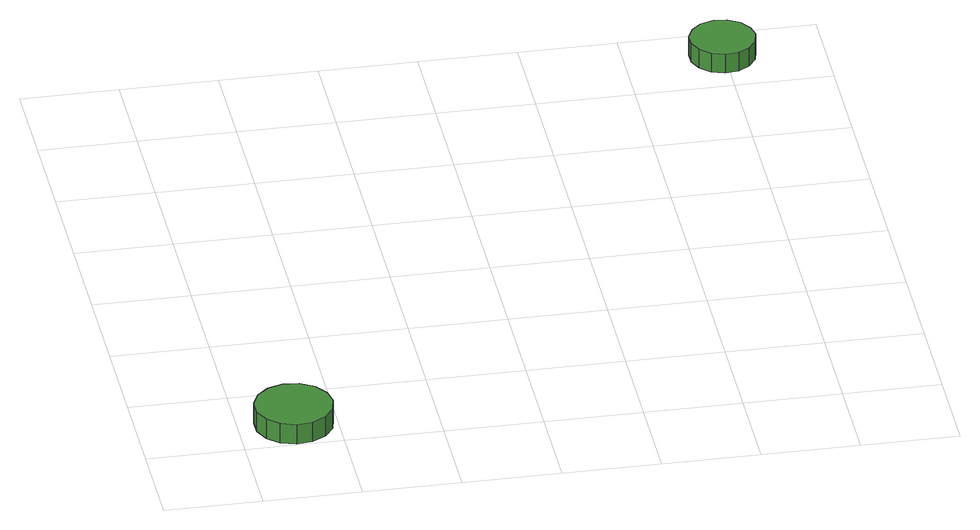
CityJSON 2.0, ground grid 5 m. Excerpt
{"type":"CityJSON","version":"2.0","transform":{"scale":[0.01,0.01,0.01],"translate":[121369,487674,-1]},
"CityObjects":{
"tree1":{"type":"SolitaryVegetationObject","attributes":{"function":"something"},"geometry":[{"type":"MultiSurface","lod":"1","boundaries":[[[0,1,2,3,4,5,6,7,8,9,10,11,12,13,14]],[[15,16,17,18,19,20,21,22,23,24,25,26,27,28,29]],[[0,29,28,1]],[[1,28,27,2]],[[2,27,26,3]],[[3,26,25,4]],[[4,25,24,5]],[[5,24,23,6]],[[6,23,22,7]],[[7,22,21,8]],[[8,21,20,9]],[[9,20,19,10]],[[10,19,18,11]],[[11,18,17,12]],[[12,17,16,13]],[[13,16,15,14]],[[14,15,29,0]]]}]},
"tree2":{"type":"SolitaryVegetationObject","attributes":{"function":"something"},"geometry":[{"type":"MultiSurface","lod":"1","boundaries":[[[30,31,32,33,34,35,36,37,38,39,40,41,42,43,44]],[[45,46,47,48,49,50,51,52,53,54,55,56,57,58,59]],[[30,59,58,31]],[[31,58,57,32]],[[32,57,56,33]],[[33,56,55,34]],[[34,55,54,35]],[[35,54,53,36]],[[36,53,52,37]],[[37,52,51,38]],[[38,51,50,39]],[[39,50,49,40]],[[40,49,48,41]],[[41,48,47,42]],[[42,47,46,43]],[[43,46,45,44]],[[44,45,59,30]]]}]}
},
"vertices":[
[479,204,190],[462,285,190],[414,352,190],[342,393,190],[260,402,190],[182,376,190],[120,321,190],[87,246,190],[87,163,190],[120,88,190],[182,32,190],[260,7,190],[342,16,190],[414,57,190],[462,124,190],[462,124,78],[414,57,78],[342,16,78],[260,7,78],[182,32,78],[120,88,78],[87,163,78],[87,246,78],[120,321,78],[182,376,78],[260,402,78],[342,393,78],[414,352,78],[462,285,78],[479,204,78],
[3159,3290,183],[3144,3358,183],[3103,3414,183],[3043,3449,183],[2974,3456,183],[2908,3435,183],[2857,3388,183],[2828,3325,183],[2828,3256,183],[2857,3192,183],[2908,3146,183],[2974,3124,183],[3043,3132,183],[3103,3166,183],[3144,3222,183],[3144,3222,77],[3103,3166,77],[3043,3132,77],[2974,3124,77],[2908,3146,77],[2857,3192,77],[2828,3256,77],[2828,3325,77],[2857,3388,77],[2908,3435,77],[2974,3456,77],[3043,3449,77],[3103,3414,77],[3144,3358,77],[3159,3290,77]
]}
